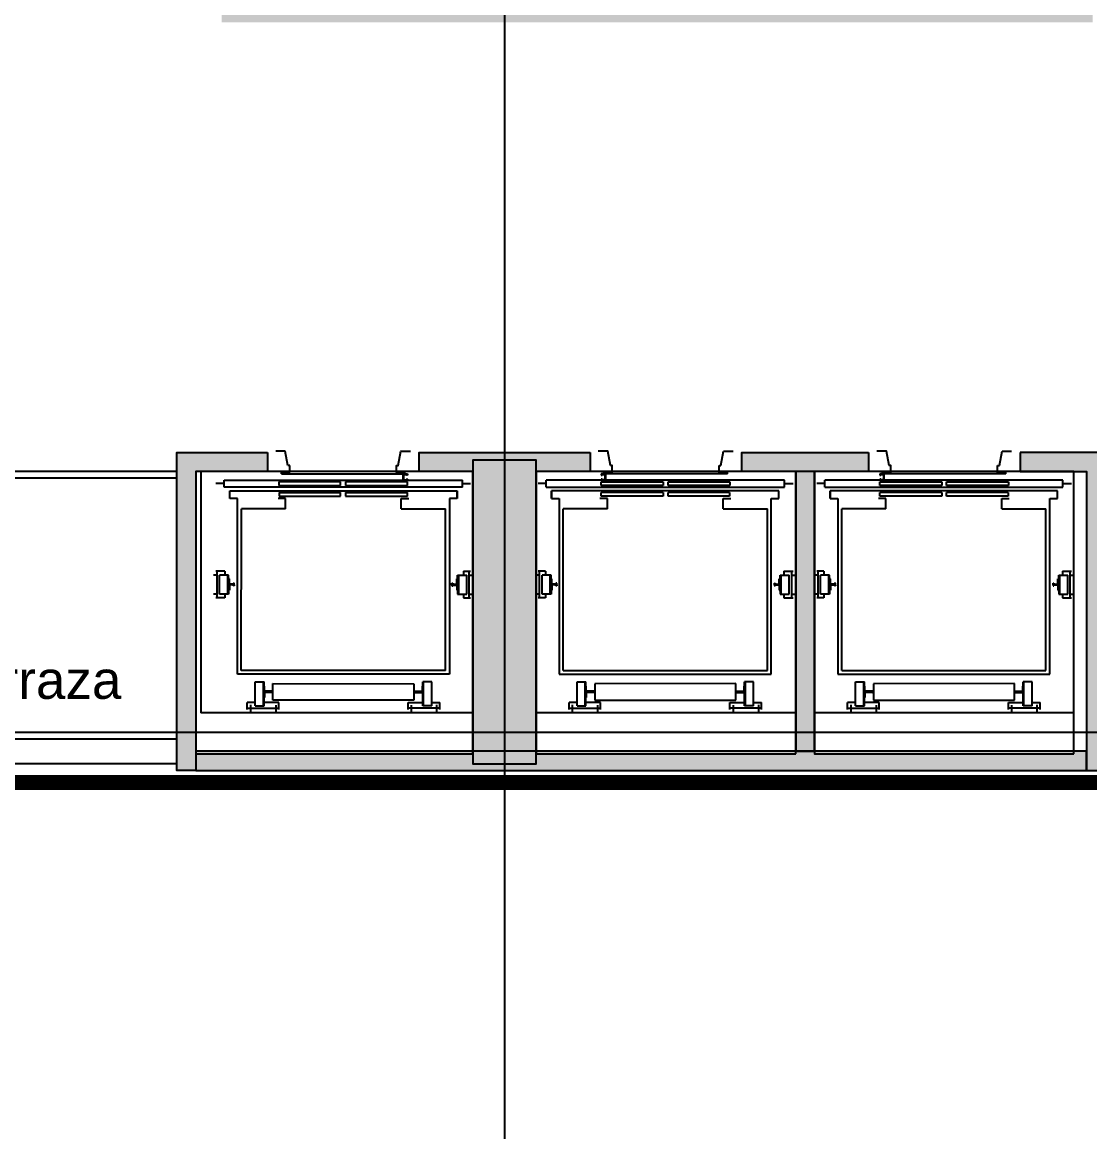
# Model space of a CAD drawing. Header units: metres. Extents: x 357 to 1031, y 43 to 2905.
# Drawn here: x 515.7 to 524.14, y 2472.12 to 2480.95 of the extents above; entities that cross this region are included whole.
import ezdxf

# ---------------------------------------------------------------- set-up
doc = ezdxf.new("R2010")
doc.units = ezdxf.units.M
doc.layers.add('GG_PISO 5', color=8, linetype='Continuous')
doc.styles.get("Standard").update_dxf_attribs({"font": 'arial.ttf'})

msp = doc.modelspace()

# ---------------------------------------------------------------- hatches: boundary and pattern name
at = {"layer": 'GG_PISO 5'}
h = msp.add_hatch(color=256, dxfattribs=at)
h.paths.add_polyline_path([(511.2595, 2527.915), (510.7595, 2527.915), (510.7595, 2529.415), (511.2595, 2529.415)])
h.paths.add_polyline_path([(503.7595, 2527.915), (503.2595, 2527.915), (503.2595, 2529.415), (503.7595, 2529.415)])
h.paths.add_polyline_path([(527.2571, 2527.915), (526.7571, 2527.915), (526.7571, 2529.415), (527.2571, 2529.415)])
h.paths.add_polyline_path([(519.7595, 2527.915), (519.2595, 2527.915), (519.2595, 2529.415), (519.7595, 2529.415)])
h.paths.add_polyline_path([(527.7571, 2519.3901), (527.7571, 2518.8901), (526.2571, 2518.8901), (526.2571, 2519.3901)])
h.paths.add_polyline_path([(511.7595, 2519.3901), (511.7595, 2518.8901), (510.2595, 2518.8901), (510.2595, 2519.3901)])
h.paths.add_polyline_path([(518.7595, 2519.3901), (518.7595, 2518.8901), (520.2595, 2518.8901), (520.2595, 2519.3901)])
h.paths.add_polyline_path([(502.7595, 2519.3901), (502.7595, 2518.8901), (504.2595, 2518.8901), (504.2595, 2519.3901)])
h.paths.add_polyline_path([(527.7571, 2511.3901), (527.7571, 2510.8901), (526.2571, 2510.8901), (526.2571, 2511.3901)])
h.paths.add_polyline_path([(511.7595, 2511.3901), (511.7595, 2510.8901), (510.2595, 2510.8901), (510.2595, 2511.3901)])
h.paths.add_polyline_path([(518.7595, 2511.3901), (518.7595, 2510.8901), (520.2595, 2510.8901), (520.2595, 2511.3901)])
h.paths.add_polyline_path([(502.7595, 2511.3901), (502.7595, 2510.8901), (504.2595, 2510.8901), (504.2595, 2511.3901)])
h.paths.add_polyline_path([(527.7571, 2501.2901), (527.7571, 2500.7901), (526.2571, 2500.7901), (526.2571, 2501.2901)])
h.paths.add_polyline_path([(511.7595, 2501.2901), (511.7595, 2500.7901), (510.2595, 2500.7901), (510.2595, 2501.2901)])
h.paths.add_polyline_path([(518.7595, 2501.2901), (518.7595, 2500.7901), (520.2595, 2500.7901), (520.2595, 2501.2901)])
h.paths.add_polyline_path([(502.7595, 2501.2901), (502.7595, 2500.7901), (504.2595, 2500.7901), (504.2595, 2501.2901)])
h.paths.add_polyline_path([(527.7571, 2493.2901), (527.7571, 2492.7901), (526.2571, 2492.7901), (526.2571, 2493.2901)])
h.paths.add_polyline_path([(511.7595, 2493.2901), (511.7595, 2492.7901), (510.2595, 2492.7901), (510.2595, 2493.2901)])
h.paths.add_polyline_path([(518.7595, 2493.2901), (518.7595, 2492.7901), (520.2595, 2492.7901), (520.2595, 2493.2901)])
h.paths.add_polyline_path([(502.7595, 2493.2901), (502.7595, 2492.7901), (504.2595, 2492.7901), (504.2595, 2493.2901)])
h.paths.add_polyline_path([(519.7595, 2483.6125), (519.2595, 2483.6125), (519.2595, 2482.1172), (519.7595, 2482.1172)])
h.paths.add_polyline_path([(525.8619, 2483.6151), (527.3619, 2483.6151), (527.3619, 2483.1151), (525.8619, 2483.1151)])
h.paths.add_polyline_path([(503.7595, 2482.1149), (503.7595, 2483.6149), (503.2595, 2483.6149), (503.2595, 2482.1149)])
h.paths.add_polyline_path([(511.2595, 2482.1149), (511.2595, 2483.3113), (510.7595, 2483.3113), (510.7595, 2482.1149)])
h.paths.add_polyline_path([(526.7571, 2475.0901), (526.7571, 2477.4901), (527.2571, 2477.4901), (527.2571, 2475.0901)])
h.paths.add_polyline_path([(519.2595, 2477.4901), (519.2595, 2475.0901), (519.7595, 2475.0901), (519.7595, 2477.4901)])
h.paths.add_polyline_path([(510.7595, 2477.4901), (510.7595, 2475.0901), (511.2595, 2475.0901), (511.2595, 2477.4901)])
h.paths.add_polyline_path([(503.7595, 2477.4901), (503.7595, 2475.0901), (503.2595, 2475.0901), (503.2595, 2477.4901)])
at = {"layer": 'GG_PISO 5', "ltscale": 0.03}
h = msp.add_hatch(color=256, dxfattribs=at)
h.dxf.hatch_style = 1
h.paths.add_polyline_path([(511.2595, 2483.3112), (511.2595, 2483.1644), (512.0375, 2483.162), (512.0372, 2483.3122)])
h.paths.add_polyline_path([(512.2496, 2483.3113), (512.4328, 2483.3113), (512.4328, 2482.2651), (512.2496, 2482.2651)])
h.paths.add_polyline_path([(514.3192, 2482.1149), (514.3192, 2482.2649), (511.2595, 2482.2652), (511.2595, 2482.1152)])
h.paths.add_polyline_path([(510.9095, 2477.4911), (510.9095, 2482.1158), (510.7595, 2482.1158), (510.7595, 2477.8565), (510.7595, 2477.4911)])
h.paths.add_polyline_path([(514.3192, 2478.9404), (514.1691, 2478.9404), (514.1692, 2482.1149), (514.3192, 2482.1149)])
h.paths.add_polyline_path([(512.9189, 2479.0904), (512.9191, 2477.4008), (513.0691, 2477.4008), (513.0689, 2479.0904)])
h.paths.add_polyline_path([(513.0691, 2477.4008), (513.2191, 2477.4011), (513.2191, 2477.5511), (513.0691, 2477.5509)])
h.paths.add_polyline_path([(514.3192, 2477.5511), (514.1691, 2477.5511), (514.1691, 2476.9014), (514.3192, 2476.9014)])
h.paths.add_polyline_path([(514.1192, 2477.4008), (514.1691, 2477.401), (514.1691, 2477.5511), (514.1192, 2477.5509)])
h.paths.add_polyline_path([(514.1692, 2475.7013), (514.1692, 2475.2065), (514.3192, 2475.2065), (514.3192, 2475.7013)])
h.paths.add_polyline_path([(510.7595, 2475.0564), (514.3192, 2475.0564), (514.3192, 2475.2065), (511.2595, 2475.2065), (511.2595, 2475.091), (510.7595, 2475.091)])
h.paths.add_polyline_path([(517.6349, 2477.5511), (517.6349, 2477.4011), (517.0685, 2477.4011), (517.0685, 2475.0364), (516.9184, 2475.0364), (516.9184, 2477.5511)])
h.paths.add_polyline_path([(520.1873, 2477.5511), (520.1873, 2477.4011), (519.7595, 2477.4011), (519.7595, 2477.491), (519.2595, 2477.491), (519.2595, 2477.4011), (518.8349, 2477.4011), (518.8349, 2477.5511)])
h.paths.add_polyline_path([(517.0685, 2475.0364), (524.111, 2475.0364), (524.111, 2475.1891), (517.0685, 2475.1891)])
h.paths.add_polyline_path([(522.3865, 2477.5511), (522.3865, 2477.401), (521.3873, 2477.401), (521.3873, 2477.5511)])
h.paths.add_polyline_path([(521.8119, 2475.1891), (521.9619, 2475.1891), (521.9619, 2477.401), (521.8119, 2477.401), (521.8119, 2477.4031), (521.8119, 2475.1891), (521.8118, 2475.1891)])
h.paths.add_polyline_path([(523.5865, 2477.5511), (523.5865, 2477.401), (524.111, 2477.401), (524.111, 2475.0364), (524.2611, 2475.0364), (524.2611, 2477.5511)])
h.paths.add_polyline_path([(527.2571, 2475.191), (531.0583, 2475.191), (531.0583, 2475.041), (526.7071, 2475.0409), (526.7071, 2477.4901), (526.7571, 2477.4901), (526.7571, 2475.0901), (527.2571, 2475.0901)])
h.paths.add_polyline_path([(530.4924, 2476.6947), (530.4924, 2475.191), (530.3424, 2475.191), (530.3424, 2476.6947)], flags=17)
h.paths.add_polyline_path([(530.4924, 2476.6947), (530.9083, 2476.6947), (530.9083, 2476.5447), (530.4924, 2476.5446)], flags=17)
h.paths.add_polyline_path([(531.0583, 2476.6947), (531.0584, 2475.191), (530.9083, 2475.191), (530.9083, 2476.6947)])
h.paths.add_polyline_path([(526.8706, 2477.4898), (526.8706, 2481.1026), (526.7071, 2481.1026), (526.7071, 2477.4904)])
h.paths.add_polyline_path([(527.9136, 2479.0106), (530.9083, 2479.0106), (530.9083, 2478.8605), (527.9136, 2478.8605)])
h.paths.add_polyline_path([(528.3656, 2479.9498), (528.3656, 2479.0106), (528.5156, 2479.0106), (528.5156, 2479.9498)])
h.paths.add_polyline_path([(527.0073, 2479.0106), (526.8706, 2479.0106), (526.8706, 2478.8605), (527.0073, 2478.8605)])
h.paths.add_polyline_path([(531.0583, 2481.1026), (531.0584, 2479.8988), (530.9083, 2479.8988), (530.9083, 2481.1026)])
h.paths.add_polyline_path([(528.3593, 2481.1026), (530.9083, 2481.1027), (530.9083, 2480.9526), (528.3593, 2480.9526)])
h.paths.add_polyline_path([(528.3655, 2484.871), (528.3656, 2483.3101), (528.5156, 2483.3101), (528.5156, 2484.871)])
h.paths.add_polyline_path([(530.1304, 2484.8673), (528.3655, 2484.8712), (528.3655, 2485.0212), (530.1313, 2485.0171)])
h.paths.add_polyline_path([(525.8619, 2483.6167), (522.2105, 2483.6166), (522.2105, 2483.4666), (525.8619, 2483.4667)])
h.paths.add_polyline_path([(524.1611, 2481.1026), (524.0111, 2481.1026), (524.011, 2482.4277), (524.161, 2482.4277)])
h.paths.add_polyline_path([(524.011, 2482.114), (524.011, 2482.2641), (523.3773, 2482.2646), (523.3773, 2482.1146)])
h.paths.add_polyline_path([(522.5119, 2481.1027), (522.3619, 2481.1027), (522.3618, 2482.1145), (522.5119, 2482.1145)])
h.paths.add_polyline_path([(521.9234, 2482.1143), (521.9234, 2482.2643), (522.5773, 2482.2646), (522.5773, 2482.1146)])
h.paths.add_polyline_path([(520.5595, 2482.1145), (520.5595, 2482.2646), (521.1234, 2482.2649), (521.1234, 2482.1149)])
h.paths.add_polyline_path([(520.8627, 2481.1028), (520.7127, 2481.1028), (520.7127, 2482.1146), (520.8627, 2482.1146)])
h.paths.add_polyline_path([(517.2729, 2482.121), (517.2729, 2482.271), (519.2595, 2482.2649), (519.2595, 2482.1149)])
h.paths.add_polyline_path([(522.2104, 2483.6167), (522.2106, 2486.3156), (522.3608, 2486.3156), (522.3606, 2483.6167)])
h.paths.add_polyline_path([(530.2583, 2486.4656), (522.2105, 2486.4656), (522.2105, 2486.3156), (530.2583, 2486.3156)])
h.paths.add_polyline_path([(517.4116, 2482.1145), (517.4116, 2482.1531), (517.4116, 2482.1743)])
h.paths.add_polyline_path([(517.2727, 2481.1026), (517.2727, 2481.0883), (517.2729, 2481.0883), (517.2729, 2480.9526), (524.1611, 2480.9526), (524.1611, 2481.1026)])

# ---------------------------------------------------------------- linework, layer by layer
at = {"layer": 'GG_PISO 5'}
for p, q in [((519.5095, 2531.6847), (519.5095, 2472.1248)), ((517.7765, 2477.5608), (517.7005, 2477.5608)), ((517.7976, 2477.4488), (517.7765, 2477.5608)), ((521.2198, 2477.4488), (521.2409, 2477.5608)), ((521.2409, 2477.5608), (521.3168, 2477.5608)), ((523.4222, 2477.4488), (523.4433, 2477.5608)), ((523.4433, 2477.5608), (523.5193, 2477.5608)), ((517.8114, 2477.4488), (517.7976, 2477.4488)), ((517.8114, 2477.3916), (517.8114, 2477.4488)), ((521.2059, 2477.3917), (521.2059, 2477.4488)), ((521.2059, 2477.4488), (521.2198, 2477.4488)), ((523.4083, 2477.3916), (523.4083, 2477.4488)), ((523.4083, 2477.4488), (523.4222, 2477.4488)), ((517.1095, 2477.4011), (517.1095, 2475.491)), ((517.7455, 2477.3816), (517.7455, 2477.3916)), ((517.7455, 2477.3916), (517.8114, 2477.3916)), ((518.7077, 2477.3315), (518.7077, 2477.3815)), ((518.7077, 2477.3315), (518.7077, 2477.3815)), ((518.7077, 2477.3815), (518.7427, 2477.3815)), ((518.7077, 2477.3815), (518.7427, 2477.3815)), ((518.7112, 2477.335), (518.7112, 2477.378)), ((518.7112, 2477.378), (518.7112, 2477.335)), ((518.7112, 2477.378), (518.7392, 2477.378)), ((518.7392, 2477.378), (518.7112, 2477.378)), ((518.7352, 2477.376), (518.7392, 2477.376)), ((518.7352, 2477.3725), (518.7352, 2477.376)), ((518.7352, 2477.376), (518.7392, 2477.376)), ((518.7352, 2477.3725), (518.7352, 2477.376)), ((518.7427, 2477.3725), (518.7352, 2477.3725)), ((518.7427, 2477.3725), (518.7352, 2477.3725)), ((518.7392, 2477.378), (518.7392, 2477.376)), ((518.7392, 2477.376), (518.7392, 2477.378)), ((518.7427, 2477.3815), (518.7427, 2477.3725)), ((518.7427, 2477.3815), (518.7427, 2477.3725)), ((520.2746, 2477.3816), (520.2746, 2477.3726)), ((520.2746, 2477.3816), (520.2746, 2477.3726)), ((520.3096, 2477.3816), (520.2746, 2477.3816)), ((520.3096, 2477.3816), (520.2746, 2477.3816)), ((520.2746, 2477.3726), (520.2821, 2477.3726)), ((520.2746, 2477.3726), (520.2821, 2477.3726)), ((520.2781, 2477.3781), (520.2781, 2477.3761)), ((520.2781, 2477.3761), (520.2781, 2477.3781)), ((520.3061, 2477.3781), (520.2781, 2477.3781)), ((520.2781, 2477.3781), (520.3061, 2477.3781)), ((520.2821, 2477.3761), (520.2781, 2477.3761)), ((520.2821, 2477.3761), (520.2781, 2477.3761)), ((520.2821, 2477.3726), (520.2821, 2477.3761)), ((520.2821, 2477.3726), (520.2821, 2477.3761)), ((520.3061, 2477.3351), (520.3061, 2477.3781)), ((520.3061, 2477.3781), (520.3061, 2477.3351)), ((520.3096, 2477.3316), (520.3096, 2477.3816)), ((520.3096, 2477.3316), (520.3096, 2477.3816)), ((521.2718, 2477.3917), (521.2059, 2477.3917)), ((521.2718, 2477.3817), (521.2718, 2477.3917)), ((522.477, 2477.3815), (522.477, 2477.3725)), ((522.477, 2477.3815), (522.477, 2477.3725)), ((522.512, 2477.3815), (522.477, 2477.3815)), ((522.512, 2477.3815), (522.477, 2477.3815)), ((522.477, 2477.3725), (522.4845, 2477.3725)), ((522.477, 2477.3725), (522.4845, 2477.3725)), ((522.4805, 2477.378), (522.4805, 2477.376)), ((522.4805, 2477.376), (522.4805, 2477.378)), ((522.5085, 2477.378), (522.4805, 2477.378)), ((522.4805, 2477.378), (522.5085, 2477.378)), ((522.4845, 2477.376), (522.4805, 2477.376)), ((522.4845, 2477.376), (522.4805, 2477.376)), ((522.4845, 2477.3725), (522.4845, 2477.376)), ((522.4845, 2477.3725), (522.4845, 2477.376)), ((522.5085, 2477.335), (522.5085, 2477.378)), ((522.5085, 2477.378), (522.5085, 2477.335)), ((522.512, 2477.3315), (522.512, 2477.3815)), ((522.512, 2477.3315), (522.512, 2477.3815)), ((523.4742, 2477.3917), (523.4083, 2477.3916)), ((523.4742, 2477.3816), (523.4742, 2477.3917)), ((517.2946, 2477.3067), (517.2263, 2477.3067)), ((517.2946, 2477.2767), (517.2946, 2477.3317)), ((517.2946, 2477.3317), (519.1786, 2477.3315)), ((519.1786, 2477.2765), (517.2946, 2477.2767)), ((518.2141, 2477.3197), (517.7259, 2477.3198)), ((517.7259, 2477.3198), (517.7259, 2477.2888)), ((517.7259, 2477.2888), (518.2141, 2477.2887)), ((518.2141, 2477.2887), (518.2141, 2477.3197)), ((518.2532, 2477.32), (518.2532, 2477.289)), ((518.7421, 2477.32), (518.2532, 2477.32)), ((518.2532, 2477.289), (518.7421, 2477.289)), ((518.7077, 2477.3315), (518.7427, 2477.3315)), ((518.7427, 2477.3315), (518.7077, 2477.3315)), ((518.7112, 2477.335), (518.7392, 2477.335)), ((518.7112, 2477.335), (518.7392, 2477.335)), ((518.7427, 2477.3405), (518.7352, 2477.3405)), ((518.7352, 2477.3405), (518.7352, 2477.337)), ((518.7352, 2477.3405), (518.7427, 2477.3405)), ((518.7352, 2477.337), (518.7352, 2477.3405)), ((518.7352, 2477.337), (518.7392, 2477.337)), ((518.7392, 2477.337), (518.7352, 2477.337)), ((518.7392, 2477.337), (518.7392, 2477.335)), ((518.7392, 2477.335), (518.7392, 2477.337)), ((518.7421, 2477.289), (518.7421, 2477.32)), ((518.7427, 2477.3315), (518.7427, 2477.3405)), ((518.7427, 2477.3405), (518.7427, 2477.3315)), ((519.1786, 2477.2765), (519.1786, 2477.3315)), ((519.1786, 2477.3065), (519.2412, 2477.3065)), ((519.8387, 2477.3065), (519.7761, 2477.3065)), ((521.7227, 2477.3317), (519.8387, 2477.3315)), ((519.8387, 2477.2765), (519.8387, 2477.3315)), ((519.8387, 2477.2765), (521.7227, 2477.2767)), ((520.2746, 2477.3406), (520.2821, 2477.3406)), ((520.2746, 2477.3316), (520.2746, 2477.3406)), ((520.2746, 2477.3406), (520.2746, 2477.3316)), ((520.2821, 2477.3406), (520.2746, 2477.3406)), ((520.3096, 2477.3316), (520.2746, 2477.3316)), ((520.2746, 2477.3316), (520.3096, 2477.3316)), ((520.2752, 2477.32), (520.7641, 2477.3201)), ((520.2752, 2477.289), (520.2752, 2477.32)), ((520.7641, 2477.2891), (520.2752, 2477.289)), ((520.2781, 2477.3371), (520.2781, 2477.3351)), ((520.2821, 2477.3371), (520.2781, 2477.3371)), ((520.2781, 2477.3371), (520.2821, 2477.3371)), ((520.2781, 2477.3351), (520.2781, 2477.3371)), ((520.3061, 2477.3351), (520.2781, 2477.3351)), ((520.3061, 2477.3351), (520.2781, 2477.3351)), ((520.2821, 2477.3406), (520.2821, 2477.3371)), ((520.2821, 2477.3371), (520.2821, 2477.3406)), ((520.7641, 2477.3201), (520.7641, 2477.2891)), ((520.8032, 2477.2888), (520.8032, 2477.3198)), ((520.8032, 2477.3198), (521.2914, 2477.3198)), ((521.2914, 2477.2888), (520.8032, 2477.2888)), ((521.2914, 2477.3198), (521.2914, 2477.2888)), ((521.7227, 2477.2767), (521.7227, 2477.3317)), ((521.7227, 2477.3067), (521.791, 2477.3067)), ((522.0412, 2477.3065), (521.9786, 2477.3065)), ((523.9251, 2477.3317), (522.0412, 2477.3315)), ((522.0412, 2477.2765), (522.0412, 2477.3315)), ((522.0412, 2477.2765), (523.9252, 2477.2767)), ((522.477, 2477.3405), (522.4845, 2477.3405)), ((522.477, 2477.3315), (522.477, 2477.3405)), ((522.477, 2477.3405), (522.477, 2477.3315)), ((522.4845, 2477.3405), (522.477, 2477.3405)), ((522.512, 2477.3315), (522.477, 2477.3315)), ((522.477, 2477.3315), (522.512, 2477.3315)), ((522.4776, 2477.289), (522.4776, 2477.32)), ((522.4776, 2477.32), (522.9665, 2477.32)), ((522.9665, 2477.289), (522.4776, 2477.289)), ((522.4805, 2477.337), (522.4805, 2477.335)), ((522.4845, 2477.337), (522.4805, 2477.337)), ((522.4805, 2477.337), (522.4845, 2477.337)), ((522.4805, 2477.335), (522.4805, 2477.337)), ((522.5085, 2477.335), (522.4805, 2477.335)), ((522.5085, 2477.335), (522.4805, 2477.335)), ((522.4845, 2477.3405), (522.4845, 2477.337)), ((522.4845, 2477.337), (522.4845, 2477.3405)), ((522.9665, 2477.32), (522.9665, 2477.289)), ((523.0056, 2477.3197), (523.4938, 2477.3198)), ((523.0056, 2477.2887), (523.0056, 2477.3197)), ((523.4938, 2477.2888), (523.0056, 2477.2887)), ((523.4938, 2477.3198), (523.4938, 2477.2888)), ((523.9252, 2477.2767), (523.9251, 2477.3317)), ((523.9251, 2477.3067), (523.9934, 2477.3067)), ((517.3381, 2477.2467), (519.135, 2477.2465)), ((517.3381, 2477.1867), (517.3381, 2477.2467)), ((517.3981, 2477.1866), (517.3381, 2477.1867)), ((517.398, 2475.7979), (517.3981, 2477.1866)), ((517.7791, 2477.1866), (517.7191, 2477.1866)), ((517.7291, 2477.2357), (518.2141, 2477.2357)), ((517.7291, 2477.2357), (517.7291, 2477.2047)), ((517.7291, 2477.2047), (518.2141, 2477.2047)), ((517.7791, 2477.1066), (517.7791, 2477.1866)), ((518.2141, 2477.2047), (518.2141, 2477.2357)), ((518.2532, 2477.2357), (518.2532, 2477.2047)), ((518.2532, 2477.2357), (518.7431, 2477.2356)), ((518.2532, 2477.2047), (518.7431, 2477.2046)), ((518.694, 2477.1865), (518.754, 2477.1865)), ((518.694, 2477.1065), (518.694, 2477.1865)), ((518.7431, 2477.2046), (518.7431, 2477.2356)), ((519.075, 2477.1865), (519.0749, 2475.7978)), ((519.135, 2477.1865), (519.075, 2477.1865)), ((519.135, 2477.1865), (519.135, 2477.2465)), ((519.135, 2477.2465), (519.135, 2477.1865)), ((521.6792, 2477.2467), (519.8823, 2477.2465)), ((519.8823, 2477.1865), (519.8823, 2477.2465)), ((519.8823, 2477.2465), (519.8823, 2477.1865)), ((519.8823, 2477.1865), (519.9423, 2477.1865)), ((519.9423, 2477.1865), (519.9424, 2475.7978)), ((520.3233, 2477.1866), (520.2633, 2477.1866)), ((520.2742, 2477.2047), (520.2742, 2477.2357)), ((520.7641, 2477.2357), (520.2742, 2477.2357)), ((520.7641, 2477.2047), (520.2742, 2477.2047)), ((520.3233, 2477.1066), (520.3233, 2477.1866)), ((520.7641, 2477.2357), (520.7641, 2477.2047)), ((521.2882, 2477.2358), (520.8032, 2477.2357)), ((520.8032, 2477.2047), (520.8032, 2477.2357)), ((521.2882, 2477.2048), (520.8032, 2477.2047)), ((521.2382, 2477.1067), (521.2382, 2477.1867)), ((521.2382, 2477.1867), (521.2982, 2477.1867)), ((521.2882, 2477.2358), (521.2882, 2477.2048)), ((521.6193, 2475.798), (521.6192, 2477.1867)), ((521.6192, 2477.1867), (521.6792, 2477.1867)), ((521.6792, 2477.1867), (521.6792, 2477.2467)), ((523.8816, 2477.2467), (522.0847, 2477.2465)), ((522.0847, 2477.1865), (522.0847, 2477.2465)), ((522.0847, 2477.2465), (522.0847, 2477.1865)), ((522.0847, 2477.1865), (522.1447, 2477.1865)), ((522.1447, 2477.1865), (522.1449, 2475.7978)), ((522.5257, 2477.1865), (522.4657, 2477.1865)), ((522.9665, 2477.2357), (522.4766, 2477.2356)), ((522.4766, 2477.2046), (522.4766, 2477.2356)), ((522.9665, 2477.2047), (522.4766, 2477.2046)), ((522.5257, 2477.1065), (522.5257, 2477.1865)), ((522.9665, 2477.2357), (522.9665, 2477.2047)), ((523.0056, 2477.2047), (523.0056, 2477.2357)), ((523.4906, 2477.2357), (523.0056, 2477.2357)), ((523.4906, 2477.2047), (523.0056, 2477.2047)), ((523.4406, 2477.1066), (523.4406, 2477.1866)), ((523.4406, 2477.1866), (523.5006, 2477.1866)), ((523.4906, 2477.2357), (523.4906, 2477.2047)), ((523.8217, 2475.7979), (523.8216, 2477.1867)), ((523.8216, 2477.1867), (523.8816, 2477.1867)), ((523.8816, 2477.1867), (523.8816, 2477.2467)), ((517.429, 2475.8279), (517.4291, 2477.1066)), ((517.7791, 2477.1066), (517.4291, 2477.1066)), ((518.694, 2477.1065), (519.044, 2477.1065)), ((519.0439, 2475.8278), (519.044, 2477.1065)), ((520.3233, 2477.1066), (519.9733, 2477.1066)), ((519.9734, 2475.8278), (519.9733, 2477.1066)), ((521.2382, 2477.1067), (521.5882, 2477.1067)), ((521.5883, 2475.828), (521.5882, 2477.1067)), ((522.5257, 2477.1065), (522.1757, 2477.1065)), ((522.1758, 2475.8278), (522.1757, 2477.1065)), ((523.4406, 2477.1066), (523.7906, 2477.1067)), ((523.7907, 2475.8279), (523.7906, 2477.1067)), ((517.2361, 2476.5818), (517.2087, 2476.5818)), ((517.2981, 2476.6118), (517.2262, 2476.6118)), ((517.2371, 2476.4018), (517.2371, 2476.6118)), ((517.2573, 2476.4318), (517.2573, 2476.5818)), ((517.328, 2476.5818), (517.2573, 2476.5818)), ((517.2981, 2476.6118), (517.2981, 2476.5818)), ((517.3219, 2476.4318), (517.322, 2476.5818)), ((517.322, 2476.5818), (517.3219, 2476.4318)), ((517.328, 2476.5518), (517.328, 2476.5818)), ((517.328, 2476.5518), (517.328, 2476.5818)), ((519.1394, 2476.5516), (519.1394, 2476.5816)), ((519.1394, 2476.5516), (519.1394, 2476.5816)), ((519.1394, 2476.5816), (519.2109, 2476.5816)), ((519.1454, 2476.4316), (519.1454, 2476.5816)), ((519.1454, 2476.5816), (519.1454, 2476.4316)), ((519.1848, 2476.6116), (519.2411, 2476.6116)), ((519.1848, 2476.6116), (519.1848, 2476.5816)), ((519.2109, 2476.4316), (519.2109, 2476.5816)), ((519.2302, 2476.4016), (519.2302, 2476.6116)), ((519.2313, 2476.5816), (519.2587, 2476.5816)), ((519.786, 2476.5817), (519.7587, 2476.5817)), ((519.8326, 2476.6117), (519.7762, 2476.6117)), ((519.7871, 2476.4017), (519.7871, 2476.6117)), ((519.8064, 2476.4317), (519.8064, 2476.5817)), ((519.8779, 2476.5817), (519.8064, 2476.5817)), ((519.8326, 2476.6117), (519.8326, 2476.5817)), ((519.872, 2476.4317), (519.8719, 2476.5817)), ((519.8719, 2476.5817), (519.872, 2476.4317)), ((519.8779, 2476.5517), (519.8779, 2476.5817)), ((519.8779, 2476.5517), (519.8779, 2476.5817)), ((521.6894, 2476.5518), (521.6894, 2476.5818)), ((521.6894, 2476.5518), (521.6894, 2476.5818)), ((521.6894, 2476.5818), (521.76, 2476.5818)), ((521.6954, 2476.4318), (521.6954, 2476.5818)), ((521.6954, 2476.5818), (521.6954, 2476.4318)), ((521.7193, 2476.6118), (521.7193, 2476.5818)), ((521.7193, 2476.6118), (521.7911, 2476.6118)), ((521.7601, 2476.4318), (521.76, 2476.5818)), ((521.7802, 2476.4018), (521.7802, 2476.6118)), ((521.7813, 2476.5818), (521.8086, 2476.5818)), ((521.9885, 2476.5816), (521.9611, 2476.5816)), ((522.035, 2476.6116), (521.9786, 2476.6116)), ((521.9895, 2476.4016), (521.9895, 2476.6116)), ((522.0088, 2476.4316), (522.0088, 2476.5816)), ((522.0804, 2476.5816), (522.0088, 2476.5816)), ((522.035, 2476.6116), (522.035, 2476.5816)), ((522.0744, 2476.4316), (522.0744, 2476.5816)), ((522.0744, 2476.5816), (522.0744, 2476.4316)), ((522.0804, 2476.5516), (522.0804, 2476.5816)), ((522.0804, 2476.5516), (522.0804, 2476.5816)), ((523.8918, 2476.5518), (523.8918, 2476.5818)), ((523.8918, 2476.5518), (523.8918, 2476.5818)), ((523.8918, 2476.5818), (523.9625, 2476.5818)), ((523.8978, 2476.4318), (523.8978, 2476.5818)), ((523.8978, 2476.5818), (523.8978, 2476.4318)), ((523.9217, 2476.6118), (523.9217, 2476.5818)), ((523.9217, 2476.6118), (523.9935, 2476.6118)), ((523.9625, 2476.4318), (523.9625, 2476.5818)), ((523.9827, 2476.4018), (523.9826, 2476.6118)), ((523.9837, 2476.5818), (524.0111, 2476.5818)), ((517.3279, 2476.4618), (517.328, 2476.5068)), ((517.3279, 2476.4618), (517.328, 2476.5068)), ((517.3279, 2476.4618), (517.328, 2476.5068)), ((517.3279, 2476.4618), (517.328, 2476.5068)), ((517.328, 2476.5518), (517.328, 2476.5068)), ((517.328, 2476.5518), (517.328, 2476.5068)), ((517.328, 2476.5518), (517.328, 2476.5068)), ((517.328, 2476.5518), (517.328, 2476.5068)), ((517.335, 2476.5518), (517.328, 2476.5518)), ((517.335, 2476.5518), (517.328, 2476.5518)), ((517.335, 2476.5033), (517.3349, 2476.4618)), ((517.335, 2476.5033), (517.3349, 2476.4618)), ((517.335, 2476.5103), (517.335, 2476.5518)), ((517.335, 2476.5103), (517.335, 2476.5518)), ((517.3734, 2476.5103), (517.335, 2476.5103)), ((517.3734, 2476.5033), (517.335, 2476.5033)), ((517.3734, 2476.5173), (517.3664, 2476.5173)), ((517.3664, 2476.5173), (517.3664, 2476.5033)), ((517.3664, 2476.4963), (517.3664, 2476.5033)), ((517.3734, 2476.4963), (517.3664, 2476.4963)), ((517.3734, 2476.5103), (517.3734, 2476.5173)), ((517.3734, 2476.5033), (517.3734, 2476.5103)), ((517.3734, 2476.5033), (517.3734, 2476.4963)), ((519.0939, 2476.5171), (519.1009, 2476.5171)), ((519.0939, 2476.5101), (519.0939, 2476.5171)), ((519.0939, 2476.5101), (519.1324, 2476.5101)), ((519.0939, 2476.5031), (519.0939, 2476.5101)), ((519.0939, 2476.5031), (519.1324, 2476.5031)), ((519.0939, 2476.5031), (519.0939, 2476.4961)), ((519.0939, 2476.4961), (519.1009, 2476.4961)), ((519.1009, 2476.5171), (519.1009, 2476.5031)), ((519.1009, 2476.4961), (519.1009, 2476.5031)), ((519.1324, 2476.5101), (519.1324, 2476.5516)), ((519.1324, 2476.5101), (519.1324, 2476.5516)), ((519.1324, 2476.5516), (519.1394, 2476.5516)), ((519.1324, 2476.5516), (519.1394, 2476.5516)), ((519.1324, 2476.5031), (519.1324, 2476.4616)), ((519.1324, 2476.5031), (519.1324, 2476.4616)), ((519.1394, 2476.5516), (519.1394, 2476.5066)), ((519.1394, 2476.5516), (519.1394, 2476.5066)), ((519.1394, 2476.5516), (519.1394, 2476.5066)), ((519.1394, 2476.5516), (519.1394, 2476.5066)), ((519.1394, 2476.4616), (519.1394, 2476.5066)), ((519.1394, 2476.4616), (519.1394, 2476.5066)), ((519.1394, 2476.4616), (519.1394, 2476.5066)), ((519.1394, 2476.4616), (519.1394, 2476.5066)), ((519.8779, 2476.5517), (519.878, 2476.5067)), ((519.8779, 2476.5517), (519.878, 2476.5067)), ((519.8779, 2476.5517), (519.878, 2476.5067)), ((519.8779, 2476.5517), (519.878, 2476.5067)), ((519.8849, 2476.5517), (519.8779, 2476.5517)), ((519.8849, 2476.5517), (519.8779, 2476.5517)), ((519.878, 2476.4617), (519.878, 2476.5067)), ((519.878, 2476.4617), (519.878, 2476.5067)), ((519.878, 2476.4617), (519.878, 2476.5067)), ((519.878, 2476.4617), (519.878, 2476.5067)), ((519.885, 2476.5102), (519.8849, 2476.5517)), ((519.885, 2476.5102), (519.8849, 2476.5517)), ((519.9234, 2476.5102), (519.885, 2476.5102)), ((519.885, 2476.5032), (519.885, 2476.4617)), ((519.885, 2476.5032), (519.885, 2476.4617)), ((519.9234, 2476.5032), (519.885, 2476.5032)), ((519.9234, 2476.5172), (519.9164, 2476.5172)), ((519.9164, 2476.5172), (519.9164, 2476.5032)), ((519.9164, 2476.4962), (519.9164, 2476.5032)), ((519.9234, 2476.4962), (519.9164, 2476.4962)), ((519.9234, 2476.5102), (519.9234, 2476.5172)), ((519.9234, 2476.5032), (519.9234, 2476.5102)), ((519.9234, 2476.5032), (519.9234, 2476.4962)), ((521.6439, 2476.5103), (521.6439, 2476.5173)), ((521.6439, 2476.5173), (521.6509, 2476.5173)), ((521.6439, 2476.5103), (521.6824, 2476.5103)), ((521.6439, 2476.5033), (521.6439, 2476.5103)), ((521.6439, 2476.5033), (521.6824, 2476.5033)), ((521.6439, 2476.5033), (521.6439, 2476.4963)), ((521.6439, 2476.4963), (521.6509, 2476.4963)), ((521.6509, 2476.5173), (521.6509, 2476.5033)), ((521.6509, 2476.4963), (521.6509, 2476.5033)), ((521.6824, 2476.5103), (521.6824, 2476.5518)), ((521.6824, 2476.5103), (521.6824, 2476.5518)), ((521.6824, 2476.5518), (521.6894, 2476.5518)), ((521.6824, 2476.5518), (521.6894, 2476.5518)), ((521.6824, 2476.5033), (521.6824, 2476.4618)), ((521.6824, 2476.5033), (521.6824, 2476.4618)), ((521.6894, 2476.5518), (521.6894, 2476.5068)), ((521.6894, 2476.5518), (521.6894, 2476.5068)), ((521.6894, 2476.5518), (521.6894, 2476.5068)), ((521.6894, 2476.5518), (521.6894, 2476.5068)), ((521.6894, 2476.4618), (521.6894, 2476.5068)), ((521.6894, 2476.4618), (521.6894, 2476.5068)), ((521.6894, 2476.4618), (521.6894, 2476.5068)), ((521.6894, 2476.4618), (521.6894, 2476.5068)), ((522.0804, 2476.5516), (522.0804, 2476.5066)), ((522.0804, 2476.5516), (522.0804, 2476.5066)), ((522.0804, 2476.5516), (522.0804, 2476.5066)), ((522.0804, 2476.5516), (522.0804, 2476.5066)), ((522.0874, 2476.5516), (522.0804, 2476.5516)), ((522.0874, 2476.5516), (522.0804, 2476.5516)), ((522.0804, 2476.4616), (522.0804, 2476.5066)), ((522.0804, 2476.4616), (522.0804, 2476.5066)), ((522.0804, 2476.4616), (522.0804, 2476.5066)), ((522.0804, 2476.4616), (522.0804, 2476.5066)), ((522.0874, 2476.5101), (522.0874, 2476.5516)), ((522.0874, 2476.5101), (522.0874, 2476.5516)), ((522.1258, 2476.5101), (522.0874, 2476.5101)), ((522.0874, 2476.5031), (522.0874, 2476.4616)), ((522.0874, 2476.5031), (522.0874, 2476.4616)), ((522.1258, 2476.5031), (522.0874, 2476.5031)), ((522.1258, 2476.5171), (522.1188, 2476.5171)), ((522.1188, 2476.5171), (522.1188, 2476.5031)), ((522.1188, 2476.4961), (522.1188, 2476.5031)), ((522.1258, 2476.4961), (522.1188, 2476.4961)), ((522.1258, 2476.5101), (522.1258, 2476.5171)), ((522.1258, 2476.5031), (522.1258, 2476.5101)), ((522.1258, 2476.5031), (522.1258, 2476.4961)), ((523.8464, 2476.5103), (523.8464, 2476.5173)), ((523.8464, 2476.5173), (523.8534, 2476.5173)), ((523.8464, 2476.5103), (523.8848, 2476.5103)), ((523.8464, 2476.5033), (523.8464, 2476.5103)), ((523.8464, 2476.5033), (523.8848, 2476.5033)), ((523.8464, 2476.5033), (523.8464, 2476.4963)), ((523.8464, 2476.4963), (523.8534, 2476.4963)), ((523.8534, 2476.5173), (523.8534, 2476.5033)), ((523.8534, 2476.4963), (523.8534, 2476.5033)), ((523.8848, 2476.5103), (523.8848, 2476.5518)), ((523.8848, 2476.5103), (523.8848, 2476.5518)), ((523.8848, 2476.5518), (523.8918, 2476.5518)), ((523.8848, 2476.5518), (523.8918, 2476.5518)), ((523.8848, 2476.5033), (523.8848, 2476.4618)), ((523.8848, 2476.5033), (523.8848, 2476.4618)), ((523.8918, 2476.5518), (523.8918, 2476.5068)), ((523.8918, 2476.5518), (523.8918, 2476.5068)), ((523.8918, 2476.5518), (523.8918, 2476.5068)), ((523.8918, 2476.5518), (523.8918, 2476.5068)), ((523.8918, 2476.4618), (523.8918, 2476.5068)), ((523.8918, 2476.4618), (523.8918, 2476.5068)), ((523.8918, 2476.4618), (523.8918, 2476.5068)), ((523.8918, 2476.4618), (523.8918, 2476.5068)), ((517.236, 2476.4318), (517.2087, 2476.4318)), ((517.298, 2476.4018), (517.2262, 2476.4018)), ((517.3219, 2476.4318), (517.2573, 2476.4318)), ((517.298, 2476.4318), (517.298, 2476.4018)), ((517.3279, 2476.4318), (517.3219, 2476.4318)), ((517.3279, 2476.4618), (517.3279, 2476.4318)), ((517.3279, 2476.4618), (517.3279, 2476.4318)), ((517.3349, 2476.4618), (517.3279, 2476.4618)), ((517.3349, 2476.4618), (517.3279, 2476.4618)), ((519.1324, 2476.4616), (519.1394, 2476.4616)), ((519.1324, 2476.4616), (519.1394, 2476.4616)), ((519.1394, 2476.4616), (519.1394, 2476.4316)), ((519.1394, 2476.4616), (519.1394, 2476.4316)), ((519.1394, 2476.4316), (519.1454, 2476.4316)), ((519.1454, 2476.4316), (519.2109, 2476.4316)), ((519.1847, 2476.4316), (519.1847, 2476.4016)), ((519.1847, 2476.4016), (519.2411, 2476.4016)), ((519.2313, 2476.4316), (519.2586, 2476.4316)), ((519.7861, 2476.4317), (519.7587, 2476.4317)), ((519.8326, 2476.4017), (519.7762, 2476.4017)), ((519.872, 2476.4317), (519.8064, 2476.4317)), ((519.8326, 2476.4317), (519.8326, 2476.4017)), ((519.878, 2476.4317), (519.872, 2476.4317)), ((519.885, 2476.4617), (519.878, 2476.4617)), ((519.885, 2476.4617), (519.878, 2476.4617)), ((519.878, 2476.4617), (519.878, 2476.4317)), ((519.878, 2476.4617), (519.878, 2476.4317)), ((521.6824, 2476.4618), (521.6894, 2476.4618)), ((521.6824, 2476.4618), (521.6894, 2476.4618)), ((521.6894, 2476.4618), (521.6894, 2476.4318)), ((521.6894, 2476.4618), (521.6894, 2476.4318)), ((521.6894, 2476.4318), (521.6954, 2476.4318)), ((521.6954, 2476.4318), (521.7601, 2476.4318)), ((521.7193, 2476.4318), (521.7193, 2476.4018)), ((521.7193, 2476.4018), (521.7911, 2476.4018)), ((521.7813, 2476.4318), (521.8087, 2476.4318)), ((521.9885, 2476.4316), (521.9611, 2476.4316)), ((522.035, 2476.4016), (521.9786, 2476.4016)), ((522.0744, 2476.4316), (522.0088, 2476.4316)), ((522.035, 2476.4316), (522.035, 2476.4016)), ((522.0804, 2476.4316), (522.0744, 2476.4316)), ((522.0874, 2476.4616), (522.0804, 2476.4616)), ((522.0874, 2476.4616), (522.0804, 2476.4616)), ((522.0804, 2476.4616), (522.0804, 2476.4316)), ((522.0804, 2476.4616), (522.0804, 2476.4316)), ((523.8848, 2476.4618), (523.8918, 2476.4618)), ((523.8848, 2476.4618), (523.8918, 2476.4618)), ((523.8918, 2476.4618), (523.8918, 2476.4318)), ((523.8918, 2476.4618), (523.8918, 2476.4318)), ((523.8918, 2476.4318), (523.8978, 2476.4318)), ((523.8978, 2476.4318), (523.9625, 2476.4318)), ((523.9217, 2476.4318), (523.9217, 2476.4018)), ((523.9217, 2476.4018), (523.9935, 2476.4018)), ((523.9837, 2476.4318), (524.0111, 2476.4318)), ((519.0749, 2475.7978), (517.398, 2475.7979)), ((519.0439, 2475.8278), (517.429, 2475.8279)), ((519.9424, 2475.7978), (521.6193, 2475.798)), ((519.9734, 2475.8278), (521.5883, 2475.828)), ((522.1449, 2475.7978), (523.8217, 2475.7979)), ((522.1758, 2475.8278), (523.7907, 2475.8279)), ((517.5389, 2475.5465), (517.5389, 2475.7379)), ((517.5389, 2475.7379), (517.609, 2475.7379)), ((517.603, 2475.5465), (517.603, 2475.7379)), ((517.609, 2475.5465), (517.609, 2475.7379)), ((517.612, 2475.7029), (517.609, 2475.7029)), ((517.609, 2475.7029), (517.609, 2475.6609)), ((517.612, 2475.6639), (517.612, 2475.7029)), ((517.679, 2475.5929), (517.679, 2475.7229)), ((517.679, 2475.7229), (518.7939, 2475.7228)), ((518.7939, 2475.7228), (518.7939, 2475.5928)), ((518.8609, 2475.7028), (518.8639, 2475.7028)), ((518.8609, 2475.6638), (518.8609, 2475.7028)), ((518.934, 2475.7378), (518.8639, 2475.7378)), ((518.8639, 2475.5463), (518.8639, 2475.7378)), ((518.8639, 2475.7028), (518.8639, 2475.6608)), ((518.8699, 2475.5463), (518.8699, 2475.7378)), ((518.934, 2475.5463), (518.934, 2475.7378)), ((520.0834, 2475.7378), (520.1534, 2475.7378)), ((520.0834, 2475.5464), (520.0834, 2475.7378)), ((520.1475, 2475.5464), (520.1474, 2475.7378)), ((520.1535, 2475.5464), (520.1534, 2475.7378)), ((520.1564, 2475.7028), (520.1534, 2475.7028)), ((520.1534, 2475.7028), (520.1535, 2475.6608)), ((520.1565, 2475.6638), (520.1564, 2475.7028)), ((521.3383, 2475.7229), (520.2234, 2475.7228)), ((520.2234, 2475.7228), (520.2235, 2475.5928)), ((521.3383, 2475.5929), (521.3383, 2475.7229)), ((521.4053, 2475.7029), (521.4083, 2475.7029)), ((521.4053, 2475.6639), (521.4053, 2475.7029)), ((521.4083, 2475.5465), (521.4083, 2475.7379)), ((521.4784, 2475.7379), (521.4083, 2475.7379)), ((521.4083, 2475.7029), (521.4083, 2475.6609)), ((521.4143, 2475.5465), (521.4143, 2475.7379)), ((521.4784, 2475.5465), (521.4784, 2475.7379)), ((522.2858, 2475.7378), (522.3559, 2475.7378)), ((522.2858, 2475.5464), (522.2858, 2475.7378)), ((522.3499, 2475.5464), (522.3498, 2475.7378)), ((522.3559, 2475.5464), (522.3559, 2475.7378)), ((522.3589, 2475.7028), (522.3559, 2475.7028)), ((522.3559, 2475.7028), (522.3559, 2475.6608)), ((522.3589, 2475.6638), (522.3589, 2475.7028)), ((523.5407, 2475.7229), (522.4259, 2475.7228)), ((522.4259, 2475.7228), (522.4259, 2475.5928)), ((523.5407, 2475.5929), (523.5407, 2475.7229)), ((523.6077, 2475.7029), (523.6107, 2475.7029)), ((523.6077, 2475.6639), (523.6077, 2475.7029)), ((523.6108, 2475.5465), (523.6107, 2475.7379)), ((523.6808, 2475.7379), (523.6107, 2475.7379)), ((523.6107, 2475.7029), (523.6107, 2475.6609)), ((523.6168, 2475.5465), (523.6167, 2475.7379)), ((523.6808, 2475.5465), (523.6808, 2475.7379)), ((517.609, 2475.6609), (517.673, 2475.6609)), ((517.609, 2475.6129), (517.609, 2475.6549)), ((517.609, 2475.6549), (517.673, 2475.6549)), ((517.612, 2475.6129), (517.609, 2475.6129)), ((517.673, 2475.6639), (517.612, 2475.6639)), ((517.612, 2475.6519), (517.612, 2475.6129)), ((517.673, 2475.6519), (517.612, 2475.6519)), ((518.7939, 2475.5928), (517.679, 2475.5929)), ((518.7999, 2475.6638), (518.8609, 2475.6638)), ((518.8639, 2475.6608), (518.7999, 2475.6608)), ((518.8639, 2475.6548), (518.7999, 2475.6548)), ((518.7999, 2475.6518), (518.8609, 2475.6518)), ((518.8609, 2475.6518), (518.8609, 2475.6128)), ((518.8609, 2475.6128), (518.8639, 2475.6128)), ((518.8609, 2475.6128), (518.8639, 2475.6128)), ((518.8639, 2475.6128), (518.8639, 2475.6608)), ((520.1535, 2475.6608), (520.2175, 2475.6608)), ((520.1535, 2475.6128), (520.1535, 2475.6608)), ((520.1535, 2475.6548), (520.2175, 2475.6548)), ((520.1565, 2475.6128), (520.1535, 2475.6128)), ((520.1565, 2475.6128), (520.1535, 2475.6128)), ((520.2175, 2475.6638), (520.1565, 2475.6638)), ((520.2175, 2475.6518), (520.1565, 2475.6518)), ((520.1565, 2475.6518), (520.1565, 2475.6128)), ((520.2235, 2475.5928), (521.3383, 2475.5929)), ((521.3443, 2475.6639), (521.4053, 2475.6639)), ((521.4083, 2475.6609), (521.3443, 2475.6609)), ((521.4083, 2475.6549), (521.3443, 2475.6549)), ((521.3443, 2475.6519), (521.4053, 2475.6519)), ((521.4053, 2475.6519), (521.4053, 2475.6129)), ((521.4053, 2475.6129), (521.4083, 2475.6129)), ((521.4083, 2475.6129), (521.4083, 2475.6549)), ((522.3559, 2475.6608), (522.4199, 2475.6608)), ((522.3559, 2475.6128), (522.3559, 2475.6608)), ((522.3559, 2475.6548), (522.4199, 2475.6548)), ((522.3589, 2475.6128), (522.3559, 2475.6128)), ((522.3589, 2475.6128), (522.3559, 2475.6128)), ((522.4199, 2475.6638), (522.3589, 2475.6638)), ((522.4199, 2475.6518), (522.3589, 2475.6518)), ((522.3589, 2475.6518), (522.3589, 2475.6128)), ((522.4259, 2475.5928), (523.5407, 2475.5929)), ((523.5467, 2475.6639), (523.6077, 2475.6639)), ((523.6107, 2475.6609), (523.5467, 2475.6609)), ((523.6107, 2475.6549), (523.5467, 2475.6549)), ((523.5467, 2475.6519), (523.6077, 2475.6519)), ((523.6077, 2475.6519), (523.6077, 2475.6129)), ((523.6077, 2475.6129), (523.6107, 2475.6129)), ((523.6107, 2475.6129), (523.6107, 2475.6549)), ((517.4752, 2475.5287), (517.7255, 2475.5286)), ((517.4755, 2475.518), (517.4755, 2475.5739)), ((517.5389, 2475.5739), (517.4755, 2475.5739)), ((517.5003, 2475.5551), (517.5003, 2475.4921)), ((517.5389, 2475.5465), (517.609, 2475.5465)), ((517.7255, 2475.5739), (517.609, 2475.5739)), ((517.7005, 2475.5528), (517.7005, 2475.4929)), ((517.7255, 2475.518), (517.7255, 2475.5739)), ((518.7473, 2475.5179), (518.7473, 2475.5738)), ((518.7473, 2475.5738), (518.8639, 2475.5738)), ((518.9976, 2475.5285), (518.7473, 2475.5286)), ((518.7723, 2475.5527), (518.7723, 2475.4928)), ((518.934, 2475.5463), (518.8639, 2475.5463)), ((518.934, 2475.5738), (518.9973, 2475.5738)), ((518.9726, 2475.5549), (518.9726, 2475.492)), ((518.9973, 2475.5179), (518.9973, 2475.5738)), ((520.0197, 2475.5286), (520.27, 2475.5286)), ((520.02, 2475.5179), (520.02, 2475.5738)), ((520.0834, 2475.5738), (520.02, 2475.5738)), ((520.0447, 2475.555), (520.0447, 2475.4921)), ((520.0834, 2475.5464), (520.1535, 2475.5464)), ((520.27, 2475.5738), (520.1535, 2475.5738)), ((520.245, 2475.5528), (520.245, 2475.4929)), ((520.27, 2475.5179), (520.27, 2475.5738)), ((521.2918, 2475.518), (521.2918, 2475.5739)), ((521.2918, 2475.5739), (521.4083, 2475.5739)), ((521.5421, 2475.5287), (521.2918, 2475.5287)), ((521.3168, 2475.5528), (521.3168, 2475.4929)), ((521.4784, 2475.5465), (521.4083, 2475.5465)), ((521.4784, 2475.5739), (521.5418, 2475.5739)), ((521.5171, 2475.5551), (521.5171, 2475.4922)), ((521.5418, 2475.518), (521.5418, 2475.5739)), ((522.2221, 2475.5285), (522.4724, 2475.5286)), ((522.2224, 2475.5179), (522.2224, 2475.5738)), ((522.2858, 2475.5738), (522.2224, 2475.5738)), ((522.2471, 2475.5549), (522.2472, 2475.492)), ((522.2858, 2475.5464), (522.3559, 2475.5464)), ((522.4724, 2475.5738), (522.3559, 2475.5738)), ((522.4474, 2475.5527), (522.4474, 2475.4928)), ((522.4724, 2475.5179), (522.4724, 2475.5738)), ((523.4942, 2475.518), (523.4942, 2475.5739)), ((523.4942, 2475.5739), (523.6107, 2475.5739)), ((523.7445, 2475.5287), (523.4942, 2475.5287)), ((523.5192, 2475.5528), (523.5192, 2475.4929)), ((523.6808, 2475.5465), (523.6108, 2475.5465)), ((523.6808, 2475.5739), (523.7442, 2475.5739)), ((523.7195, 2475.5551), (523.7195, 2475.4921)), ((523.7442, 2475.518), (523.7442, 2475.5739)), ((519.2595, 2475.491), (517.1095, 2475.491)), ((521.8119, 2475.491), (519.7595, 2475.491)), ((524.011, 2475.491), (521.9619, 2475.4911)), ((501.24, 2475.3401), (533.0423, 2475.3401))]:
    msp.add_line(p, q, dxfattribs=at)
at = {"layer": 'GG_PISO 5', "ltscale": 5, "const_width": 0.1199}
msp.add_lwpolyline([(499.4659, 2529.416), (531.0583, 2529.416), (531.0583, 2474.941), (499.4659, 2474.941)], close=True, dxfattribs=at)
at = {"layer": 'GG_PISO 5'}
for points in [[(517.6349, 2477.5511), (517.6349, 2477.4011), (517.0685, 2477.4011), (517.0685, 2475.0364), (516.9184, 2475.0364), (516.9184, 2477.5511)], [(520.1873, 2477.5511), (520.1873, 2477.4011), (519.7595, 2477.4011), (519.7595, 2477.491), (519.2595, 2477.491), (519.2595, 2477.4011), (518.8349, 2477.4011), (518.8349, 2477.5511)], [(522.3865, 2477.5511), (522.3865, 2477.401), (521.3873, 2477.401), (521.3873, 2477.5511)], [(523.5865, 2477.5511), (523.5865, 2477.401), (524.111, 2477.401), (524.111, 2475.0364), (524.2611, 2475.0364), (524.2611, 2477.5511)], [(519.2595, 2477.4901), (519.2595, 2475.0901), (519.7595, 2475.0901), (519.7595, 2477.4901)], [(516.9184, 2477.351), (516.9184, 2477.401), (514.3192, 2477.401), (514.3192, 2477.351)], [(519.2595, 2475.1687), (519.2595, 2477.4011), (517.0685, 2477.4011), (517.0685, 2475.1687)], [(521.8119, 2475.1687), (521.8119, 2477.401), (519.7595, 2477.401), (519.7595, 2475.1687)], [(521.8119, 2475.1891), (521.9619, 2475.1891), (521.9619, 2475.1891), (521.9619, 2477.401), (521.8119, 2477.401), (521.8119, 2477.4031), (521.8119, 2477.4031), (521.8119, 2477.4031), (521.8119, 2475.1891), (521.8118, 2475.1891)], [(524.011, 2475.1687), (524.011, 2477.401), (521.9619, 2477.401), (521.9619, 2475.1687)], [(516.9184, 2475.091), (516.9184, 2475.2839), (514.1392, 2475.2839), (514.1392, 2475.091)], [(517.0685, 2475.0364), (524.111, 2475.0364), (524.111, 2475.1891), (517.0685, 2475.1891)]]:
    msp.add_lwpolyline(points, close=True, dxfattribs=at)
for points in [[(517.7455, 2477.3816), (518.7218, 2477.3815), (518.7218, 2477.3916), (518.6559, 2477.3916), (518.6559, 2477.4487), (518.6698, 2477.4487), (518.6909, 2477.5607), (518.7669, 2477.5607)], [(521.2718, 2477.3817), (520.2955, 2477.3816), (520.2955, 2477.3916), (520.3614, 2477.3916), (520.3614, 2477.4488), (520.3476, 2477.4488), (520.3264, 2477.5608), (520.2505, 2477.5607)], [(523.4742, 2477.3816), (522.4979, 2477.3815), (522.4979, 2477.3916), (522.5638, 2477.3916), (522.5638, 2477.4487), (522.55, 2477.4487), (522.5289, 2477.5607), (522.4529, 2477.5607)]]:
    msp.add_lwpolyline(points, dxfattribs=at)
for centre, radius, start, end in [((517.673, 2475.6579), 0.006, 359.99433, 89.99433), ((517.673, 2475.6579), 0.003, 359.99433, 89.99433), ((517.673, 2475.6579), 0.003, 269.99433, 359.99433), ((517.673, 2475.6579), 0.006, 269.99433, 359.99433), ((518.7999, 2475.6578), 0.006, 89.99433, 179.99433), ((518.7999, 2475.6578), 0.006, 179.99433, 269.99433), ((518.7999, 2475.6578), 0.003, 89.99433, 179.99433), ((518.7999, 2475.6578), 0.003, 179.99433, 269.99433), ((520.2175, 2475.6578), 0.006, 0.00567, 90.00567), ((520.2175, 2475.6578), 0.003, 0.00567, 90.00567), ((520.2175, 2475.6578), 0.006, 270.00567, 0.00567), ((520.2175, 2475.6578), 0.003, 270.00567, 0.00567), ((521.3443, 2475.6579), 0.006, 90.00567, 180.00567), ((521.3443, 2475.6579), 0.006, 180.00567, 270.00567), ((521.3443, 2475.6579), 0.003, 90.00567, 180.00567), ((521.3443, 2475.6579), 0.003, 180.00567, 270.00567), ((522.4199, 2475.6578), 0.006, 0.00567, 90.00567), ((522.4199, 2475.6578), 0.003, 0.00567, 90.00567), ((522.4199, 2475.6578), 0.006, 270.00567, 0.00567), ((522.4199, 2475.6578), 0.003, 270.00567, 0.00567), ((523.5467, 2475.6579), 0.006, 90.00567, 180.00567), ((523.5467, 2475.6579), 0.006, 180.00567, 270.00567), ((523.5467, 2475.6579), 0.003, 90.00567, 180.00567), ((523.5467, 2475.6579), 0.003, 180.00567, 270.00567)]:
    msp.add_arc(centre, radius, start, end, dxfattribs=at)
for points in [[(517.3664, 2476.4963), (517.3734, 2476.4963), (517.3734, 2476.5173), (517.3664, 2476.5173)], [(517.3734, 2476.5173), (517.3664, 2476.5173), (517.3734, 2476.4963), (517.3734, 2476.5173)], [(517.3734, 2476.4963), (517.3734, 2476.5173), (517.3664, 2476.4963), (517.3664, 2476.5173)], [(519.1009, 2476.4961), (519.0939, 2476.4961), (519.0939, 2476.5171), (519.1009, 2476.5171)], [(519.0939, 2476.5171), (519.1009, 2476.5171), (519.0939, 2476.4961), (519.0939, 2476.5171)], [(519.0939, 2476.4961), (519.0939, 2476.5171), (519.1009, 2476.4961), (519.1009, 2476.5171)], [(519.9164, 2476.4962), (519.9234, 2476.4962), (519.9234, 2476.5172), (519.9164, 2476.5172)], [(519.9234, 2476.5172), (519.9164, 2476.5172), (519.9234, 2476.4962), (519.9234, 2476.5172)], [(519.9234, 2476.4962), (519.9234, 2476.5172), (519.9164, 2476.4962), (519.9164, 2476.5172)], [(521.6509, 2476.4963), (521.6439, 2476.4963), (521.6439, 2476.5173), (521.6509, 2476.5173)], [(521.6439, 2476.5173), (521.6509, 2476.5173), (521.6439, 2476.4963), (521.6439, 2476.5173)], [(521.6439, 2476.4963), (521.6439, 2476.5173), (521.6509, 2476.4963), (521.6509, 2476.5173)], [(522.1188, 2476.4961), (522.1258, 2476.4961), (522.1258, 2476.5171), (522.1188, 2476.5171)], [(522.1258, 2476.5171), (522.1188, 2476.5171), (522.1258, 2476.4961), (522.1258, 2476.5171)], [(522.1258, 2476.4961), (522.1258, 2476.5171), (522.1188, 2476.4961), (522.1188, 2476.5171)], [(523.8534, 2476.4963), (523.8464, 2476.4963), (523.8464, 2476.5173), (523.8534, 2476.5173)], [(523.8464, 2476.5173), (523.8534, 2476.5173), (523.8464, 2476.4963), (523.8464, 2476.5173)], [(523.8464, 2476.4963), (523.8464, 2476.5173), (523.8534, 2476.4963), (523.8534, 2476.5173)]]:
    msp.add_solid(points, dxfattribs=at)

# ---------------------------------------------------------------- texts
msp.add_text('Terraza', height=0.3, rotation=0.06686, dxfattribs=at).set_placement((515.0374, 2475.6015))

doc.saveas('drawing.dxf')
